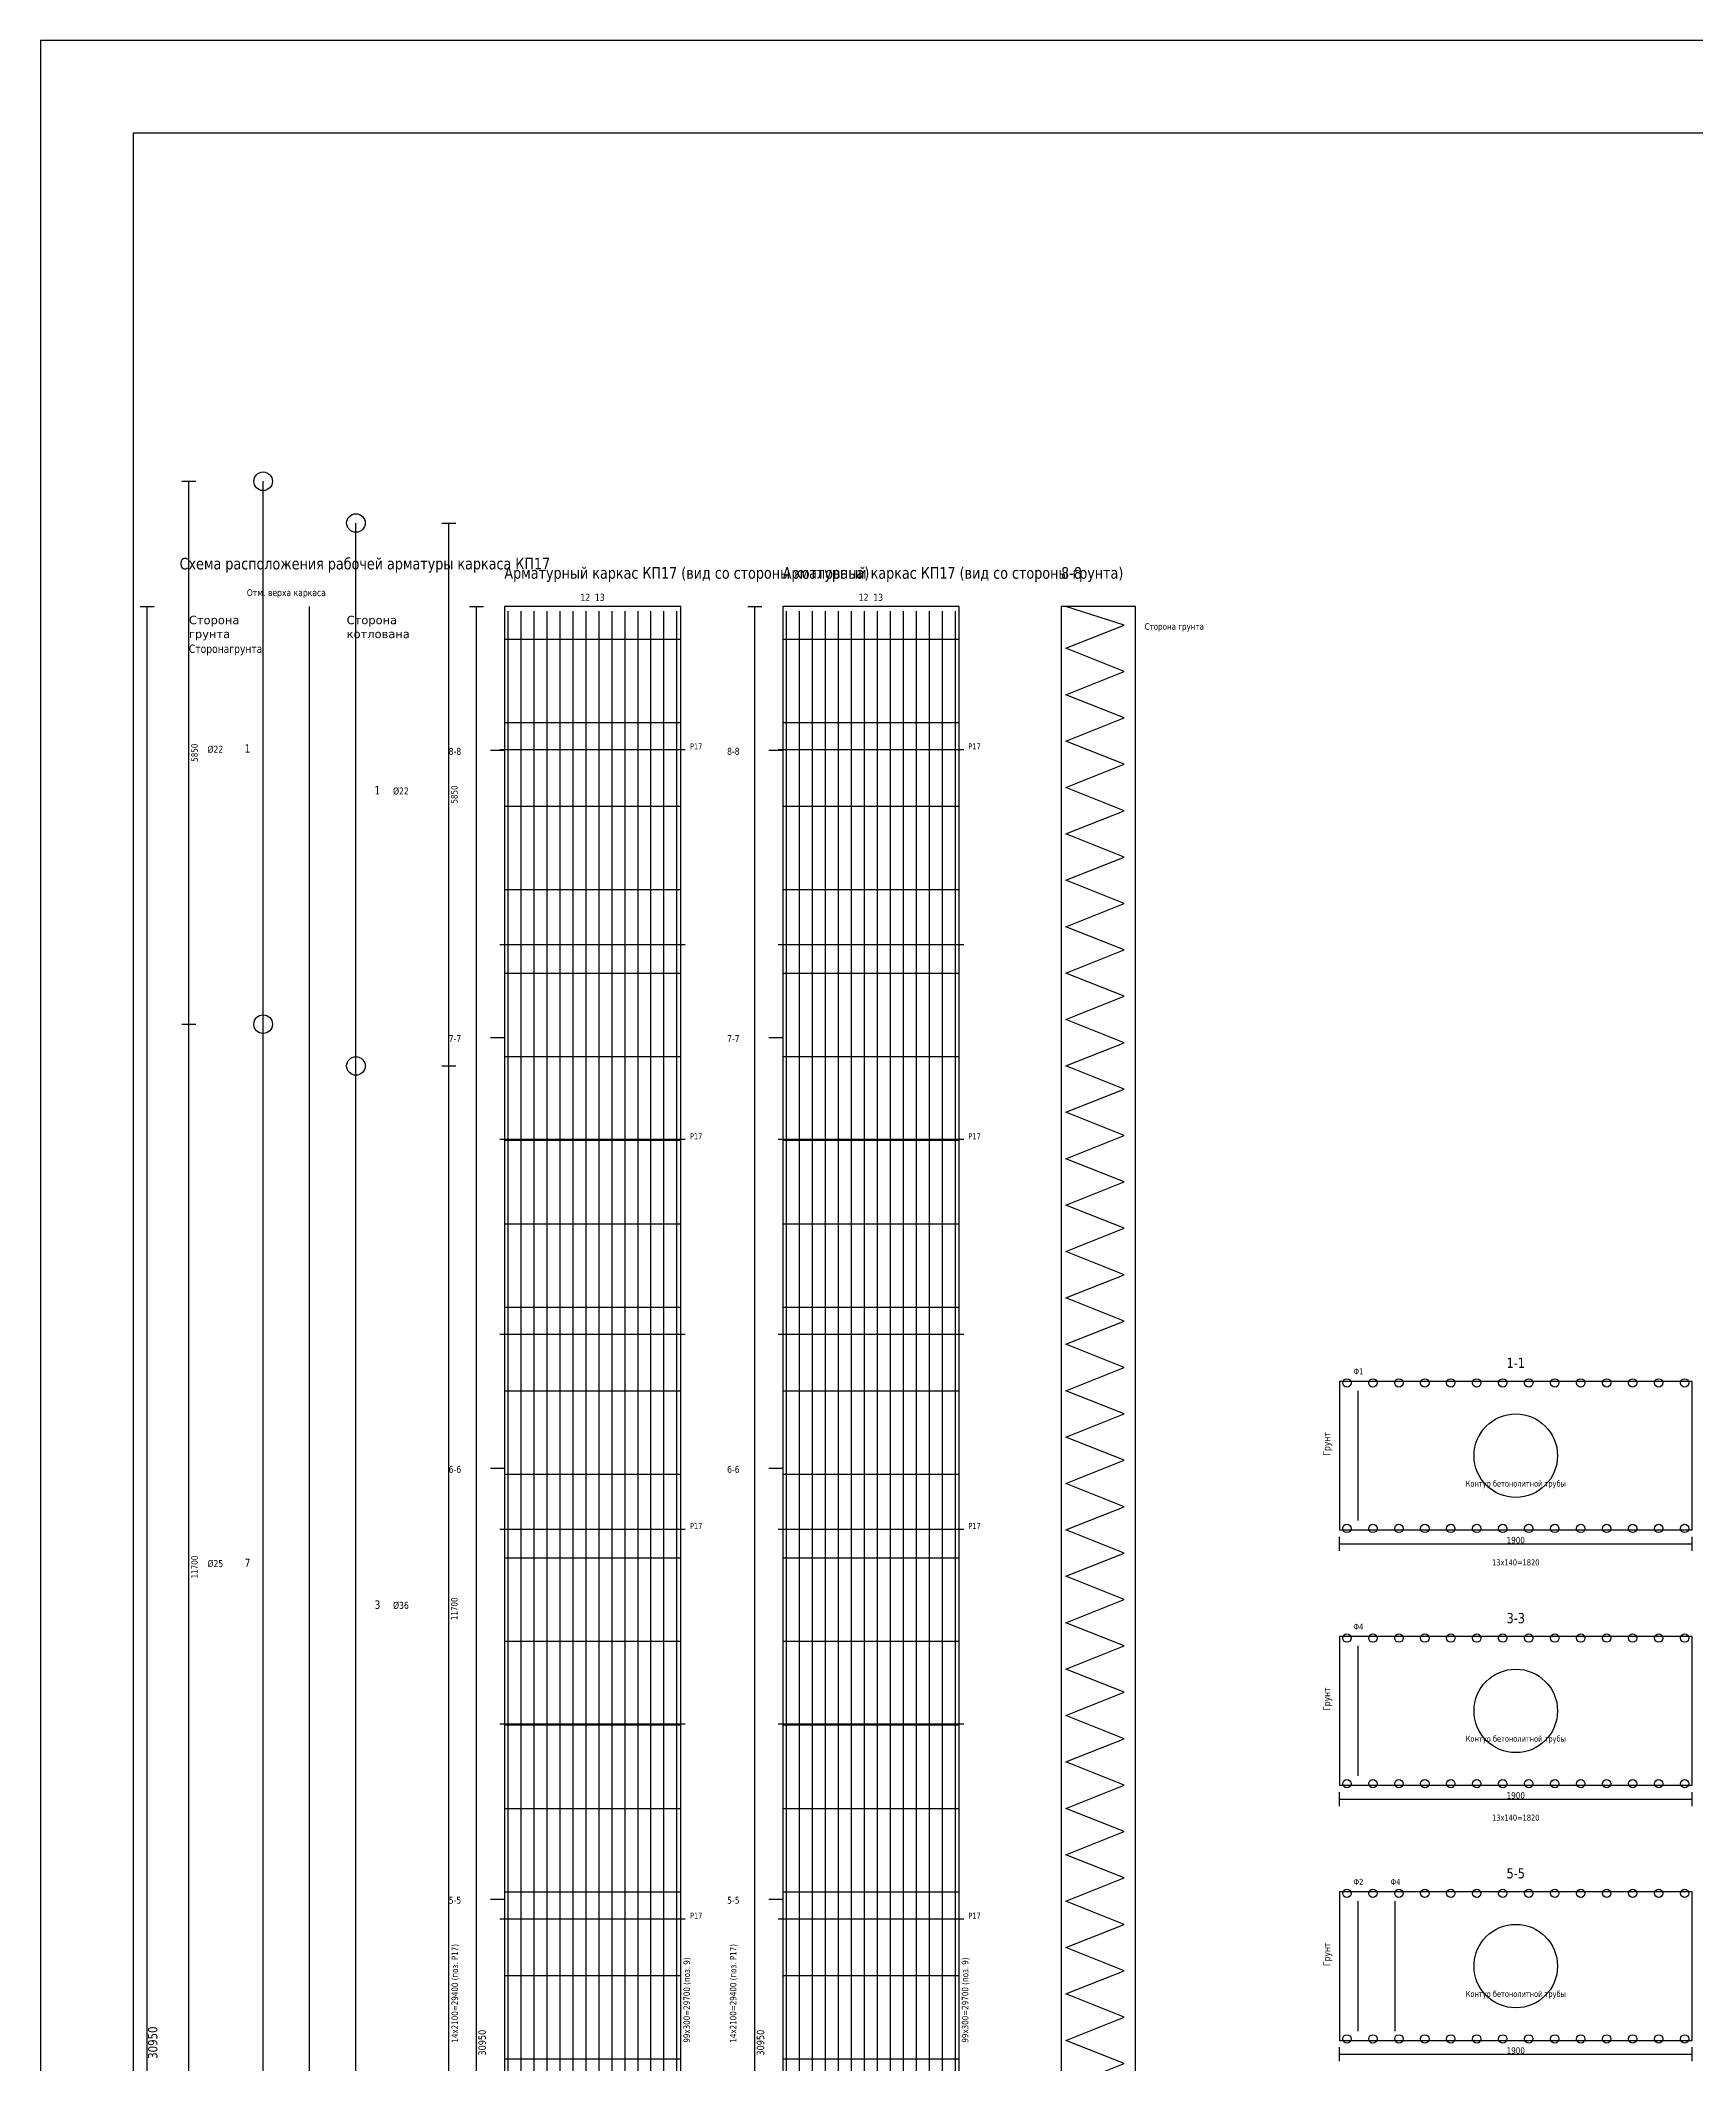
# Model space of a CAD drawing. Header units: millimetres. Extents: x 0 to 1189, y 0 to 841.
# Drawn here: x 0 to 356.8, y 405 to 841 of the extents above; entities that cross this region are included whole.
import ezdxf
from ezdxf.enums import TextEntityAlignment as Align

# ---------------------------------------------------------------- set-up
doc = ezdxf.new("R2010")
doc.units = ezdxf.units.MM
for name, color, linetype in [('CENTER', 8, 'Continuous'), ('DIMS', 8, 'Continuous'), ('EMBEDDED', 2, 'Continuous'), ('FRAME', 7, 'Continuous'), ('GEOMETRY', 7, 'Continuous'), ('REBAR', 1, 'Continuous'), ('SCHEME', 5, 'Continuous'), ('SECTIONS', 3, 'Continuous'), ('TEXT', 7, 'Continuous'), ('TRANSVERSE', 4, 'Continuous')]:
    doc.layers.add(name, color=color, linetype=linetype)
doc.styles.add('GOST', font='DejaVuSans.ttf')

msp = doc.modelspace()

# ---------------------------------------------------------------- linework, layer by layer
at = {"layer": 'CENTER'}
msp.add_line((58, 100), (58, 719), dxfattribs=at)
for centre in [(318, 536), (318, 481), (318, 426)]:
    msp.add_circle(centre, 9, dxfattribs=at)
at = {"layer": 'DIMS'}
for p, q in [((30.5, 746), (33.5, 746)), ((32, 629), (32, 746)), ((86.5, 737), (89.5, 737)), ((88, 620), (88, 737)), ((21.5, 719), (24.5, 719)), ((23, 100), (23, 719)), ((92.5, 719), (95.5, 719)), ((94, 100), (94, 719)), ((152.5, 719), (155.5, 719)), ((154, 100), (154, 719)), ((30.5, 629), (33.5, 629)), ((30.5, 629), (33.5, 629)), ((32, 395), (32, 629)), ((86.5, 620), (89.5, 620)), ((86.5, 620), (89.5, 620)), ((88, 386), (88, 620)), ((280, 515.5), (280, 518.5)), ((280, 517), (356, 517)), ((356, 515.5), (356, 518.5)), ((280, 460.5), (280, 463.5)), ((356, 460.5), (356, 463.5)), ((280, 462), (356, 462)), ((280, 405.5), (280, 408.5)), ((280, 407), (356, 407)), ((356, 405.5), (356, 408.5))]:
    msp.add_line(p, q, dxfattribs=at)
at = {"layer": 'EMBEDDED'}
for p, q in [((99, 688.2), (139, 688.2)), ((159, 688.2), (199, 688.2)), ((99, 646.2), (139, 646.2)), ((159, 646.2), (199, 646.2)), ((99, 604.2), (139, 604.2)), ((159, 604.2), (199, 604.2)), ((99, 562.2), (139, 562.2)), ((159, 562.2), (199, 562.2)), ((284, 522), (284, 550)), ((99, 520.2), (139, 520.2)), ((159, 520.2), (199, 520.2)), ((284, 467), (284, 495)), ((99, 478.2), (139, 478.2)), ((159, 478.2), (199, 478.2)), ((99, 436.2), (139, 436.2)), ((159, 436.2), (199, 436.2)), ((284, 412), (284, 440)), ((292, 412), (292, 440))]:
    msp.add_line(p, q, dxfattribs=at)
at = {"layer": 'FRAME'}
for points in [[(0, 0), (1189, 0), (1189, 841), (0, 841)], [(20, 20), (1169, 20), (1169, 821), (20, 821)]]:
    msp.add_lwpolyline(points, close=True, dxfattribs=at)
at = {"layer": 'GEOMETRY'}
for points in [[(100, 100), (138, 100), (138, 719), (100, 719)], [(160, 100), (198, 100), (198, 719), (160, 719)], [(220, 100), (236, 100), (236, 719), (220, 719)]]:
    msp.add_lwpolyline(points, close=True, dxfattribs=at)
at = {"layer": 'REBAR'}
for p, q in [((48, 629), (48, 746)), ((68, 620), (68, 737)), ((100.8, 101), (100.8, 718)), ((103.6, 101), (103.6, 718)), ((106.4, 101), (106.4, 718)), ((109.2, 101), (109.2, 718)), ((112, 101), (112, 718)), ((114.8, 101), (114.8, 718)), ((117.6, 101), (117.6, 718)), ((120.4, 101), (120.4, 718)), ((123.2, 101), (123.2, 718)), ((126, 101), (126, 718)), ((128.8, 101), (128.8, 718)), ((131.6, 101), (131.6, 718)), ((134.4, 101), (134.4, 718)), ((137.2, 101), (137.2, 718)), ((160.8, 101), (160.8, 718)), ((163.6, 101), (163.6, 718)), ((166.4, 101), (166.4, 718)), ((169.2, 101), (169.2, 718)), ((172, 101), (172, 718)), ((174.8, 101), (174.8, 718)), ((177.6, 101), (177.6, 718)), ((180.4, 101), (180.4, 718)), ((183.2, 101), (183.2, 718)), ((186, 101), (186, 718)), ((188.8, 101), (188.8, 718)), ((191.6, 101), (191.6, 718)), ((194.4, 101), (194.4, 718)), ((197.2, 101), (197.2, 718)), ((48, 395), (48, 629)), ((68, 386), (68, 620))]:
    msp.add_line(p, q, dxfattribs=at)
msp.add_lwpolyline([(221, 400), (233.6, 405), (221, 410), (233.6, 415), (221, 420), (233.6, 425), (221, 430), (233.6, 435), (221, 440), (233.6, 445), (221, 450), (233.6, 455), (221, 460), (233.6, 465), (221, 470), (233.6, 475), (221, 480), (233.6, 485), (221, 490), (233.6, 495), (221, 500), (233.6, 505), (221, 510), (233.6, 515), (221, 520), (233.6, 525), (221, 530), (233.6, 535), (221, 540), (233.6, 545), (221, 550), (233.6, 555), (221, 560), (233.6, 565), (221, 570), (233.6, 575), (221, 580), (233.6, 585), (221, 590), (233.6, 595), (221, 600), (233.6, 605), (221, 610), (233.6, 615), (221, 620), (233.6, 625), (221, 630), (233.6, 635), (221, 640), (233.6, 645), (221, 650), (233.6, 655), (221, 660), (233.6, 665), (221, 670), (233.6, 675), (221, 680), (233.6, 685), (221, 690), (233.6, 695), (221, 700), (233.6, 705), (221, 710), (233.6, 715), (221, 719)], dxfattribs=at)
for centre in [(281.6, 551.68), (287.2, 551.68), (292.8, 551.68), (298.4, 551.68), (304, 551.68), (309.6, 551.68), (315.2, 551.68), (320.8, 551.68), (326.4, 551.68), (332, 551.68), (337.6, 551.68), (343.2, 551.68), (348.8, 551.68), (354.4, 551.68), (281.6, 520.32), (287.2, 520.32), (292.8, 520.32), (298.4, 520.32), (304, 520.32), (309.6, 520.32), (315.2, 520.32), (320.8, 520.32), (326.4, 520.32), (332, 520.32), (337.6, 520.32), (343.2, 520.32), (348.8, 520.32), (354.4, 520.32), (281.6, 496.68), (287.2, 496.68), (292.8, 496.68), (298.4, 496.68), (304, 496.68), (309.6, 496.68), (315.2, 496.68), (320.8, 496.68), (326.4, 496.68), (332, 496.68), (337.6, 496.68), (343.2, 496.68), (348.8, 496.68), (354.4, 496.68), (281.6, 465.32), (287.2, 465.32), (292.8, 465.32), (298.4, 465.32), (304, 465.32), (309.6, 465.32), (315.2, 465.32), (320.8, 465.32), (326.4, 465.32), (332, 465.32), (337.6, 465.32), (343.2, 465.32), (348.8, 465.32), (354.4, 465.32), (281.6, 441.68), (287.2, 441.68), (292.8, 441.68), (298.4, 441.68), (304, 441.68), (309.6, 441.68), (315.2, 441.68), (320.8, 441.68), (326.4, 441.68), (332, 441.68), (337.6, 441.68), (343.2, 441.68), (348.8, 441.68), (354.4, 441.68), (281.6, 410.32), (287.2, 410.32), (292.8, 410.32), (298.4, 410.32), (304, 410.32), (309.6, 410.32), (315.2, 410.32), (320.8, 410.32), (326.4, 410.32), (332, 410.32), (337.6, 410.32), (343.2, 410.32), (348.8, 410.32), (354.4, 410.32)]:
    msp.add_circle(centre, 0.9, dxfattribs=at)
at = {"layer": 'SCHEME'}
for centre in [(48, 746), (68, 737), (48, 629), (68, 620)]:
    msp.add_circle(centre, 2, dxfattribs=at)
at = {"layer": 'SECTIONS'}
for p, q in [((97, 688.05), (100, 688.05)), ((157, 688.05), (160, 688.05)), ((97, 626.15), (100, 626.15)), ((157, 626.15), (160, 626.15)), ((97, 533.3), (100, 533.3)), ((157, 533.3), (160, 533.3)), ((97, 440.45), (100, 440.45)), ((157, 440.45), (160, 440.45))]:
    msp.add_line(p, q, dxfattribs=at)
for points in [[(280, 520), (356, 520), (356, 552), (280, 552)], [(280, 465), (356, 465), (356, 497), (280, 497)], [(280, 410), (356, 410), (356, 442), (280, 442)]]:
    msp.add_lwpolyline(points, close=True, dxfattribs=at)
at = {"layer": 'TRANSVERSE'}
for p, q in [((100, 712), (138, 712)), ((160, 712), (198, 712)), ((100, 694), (138, 694)), ((160, 694), (198, 694)), ((100, 676), (138, 676)), ((160, 676), (198, 676)), ((100, 658), (138, 658)), ((160, 658), (198, 658)), ((100, 640), (138, 640)), ((160, 640), (198, 640)), ((100, 622), (138, 622)), ((160, 622), (198, 622)), ((100, 604), (138, 604)), ((160, 604), (198, 604)), ((100, 586), (138, 586)), ((160, 586), (198, 586)), ((100, 568), (138, 568)), ((160, 568), (198, 568)), ((100, 550), (138, 550)), ((160, 550), (198, 550)), ((100, 532), (138, 532)), ((160, 532), (198, 532)), ((100, 514), (138, 514)), ((160, 514), (198, 514)), ((100, 496), (138, 496)), ((160, 496), (198, 496)), ((100, 478), (138, 478)), ((160, 478), (198, 478)), ((100, 460), (138, 460)), ((160, 460), (198, 460)), ((100, 442), (138, 442)), ((160, 442), (198, 442)), ((100, 424), (138, 424)), ((160, 424), (198, 424)), ((100, 406), (138, 406)), ((160, 406), (198, 406))]:
    msp.add_line(p, q, dxfattribs=at)

# ---------------------------------------------------------------- texts
at = {"layer": 'DIMS', "style": 'GOST', "width": 0.8}
for s, height, p in [('5850', 1.4, (33.2, 687.5)), ('5850', 1.4, (89.2, 678.5)), ('11700', 1.4, (33.2, 512)), ('11700', 1.4, (89.2, 503)), ('30950', 2, (24.2, 409.5)), ('30950', 1.6, (95.2, 409.5)), ('30950', 1.6, (155.2, 409.5))]:
    msp.add_text(s, height=height, rotation=90, dxfattribs=at).set_placement(p, align=Align.MIDDLE_CENTER)
for s, height, p in [('1900', 1.4, (318, 517.8)), ('13х140=1820', 1.3, (318, 513)), ('1900', 1.4, (318, 462.8)), ('13х140=1820', 1.3, (318, 458)), ('1900', 1.4, (318, 407.8))]:
    msp.add_text(s, height=height, dxfattribs=at).set_placement(p, align=Align.MIDDLE_CENTER)
for s, p in [('14х2100=29400 (поз. Р17)', (90, 409.5)), ('99х300=29700 (поз. 9)', (140, 409.5)), ('14х2100=29400 (поз. Р17)', (150, 409.5)), ('99х300=29700 (поз. 9)', (200, 409.5))]:
    msp.add_text(s, height=1.4, rotation=90, dxfattribs=at).set_placement(p)
at = {"layer": 'TEXT', "style": 'GOST', "width": 0.8}
for s, height, p in [('Схема расположения рабочей арматуры каркаса КП17', 2.5, (30, 727)), ('Арматурный каркас КП17 (вид со стороны котлована)', 2.5, (100, 725)), ('Арматурный каркас КП17 (вид со стороны грунта)', 2.5, (160, 725)), ('8-8', 2.5, (220, 725)), ('Сторона грунта', 1.4, (238, 714)), ('Сторонагрунта', 1.8, (32, 709)), ('Ø22', 1.5, (36, 687.5)), ('1', 1.8, (44, 687.5)), ('Р17', 1.3, (140, 688.2)), ('Р17', 1.3, (200, 688.2)), ('8-8', 1.5, (88, 687.05)), ('8-8', 1.5, (148, 687.05)), ('1', 1.8, (72, 678.5)), ('Ø22', 1.5, (76, 678.5)), ('7-7', 1.5, (88, 625.15)), ('7-7', 1.5, (148, 625.15)), ('Р17', 1.3, (140, 604.2)), ('Р17', 1.3, (200, 604.2)), ('Ф1', 1.3, (283, 553.5)), ('6-6', 1.5, (88, 532.3)), ('6-6', 1.5, (148, 532.3)), ('Р17', 1.3, (140, 520.2)), ('Р17', 1.3, (200, 520.2)), ('Ø25', 1.5, (36, 512)), ('7', 1.8, (44, 512)), ('3', 1.8, (72, 503)), ('Ø36', 1.5, (76, 503)), ('Ф4', 1.3, (283, 498.5)), ('Ф2', 1.3, (283, 443.5)), ('Ф4', 1.3, (291, 443.5)), ('5-5', 1.5, (88, 439.45)), ('5-5', 1.5, (148, 439.45)), ('Р17', 1.3, (140, 436.2)), ('Р17', 1.3, (200, 436.2))]:
    msp.add_text(s, height=height, dxfattribs=at).set_placement(p)
for s, height, p in [('Отм. верха каркаса', 1.5, (53, 722)), ('12  13', 1.5, (119, 721)), ('12  13', 1.5, (179, 721)), ('1-1', 2.2, (318, 556)), ('Контур бетонолитной трубы', 1.3, (318, 530)), ('3-3', 2.2, (318, 501)), ('Контур бетонолитной трубы', 1.3, (318, 475)), ('5-5', 2.2, (318, 446)), ('Контур бетонолитной трубы', 1.3, (318, 420))]:
    msp.add_text(s, height=height, dxfattribs=at).set_placement(p, align=Align.MIDDLE_CENTER)
for p in [(278, 536), (278, 481), (278, 426)]:
    msp.add_text('Грунт', height=1.5, rotation=90, dxfattribs=at).set_placement(p)
at = {"layer": 'TEXT', "char_height": 1.8, "attachment_point": 1, "style": 'GOST'}
for s, insert, width in [('Сторона\\Pгрунта', (32, 717), 20), ('Сторона\\Pкотлована', (66, 717), 25)]:
    msp.add_mtext(s, dxfattribs=dict(at, insert=insert, width=width))

doc.saveas('drawing.dxf')
